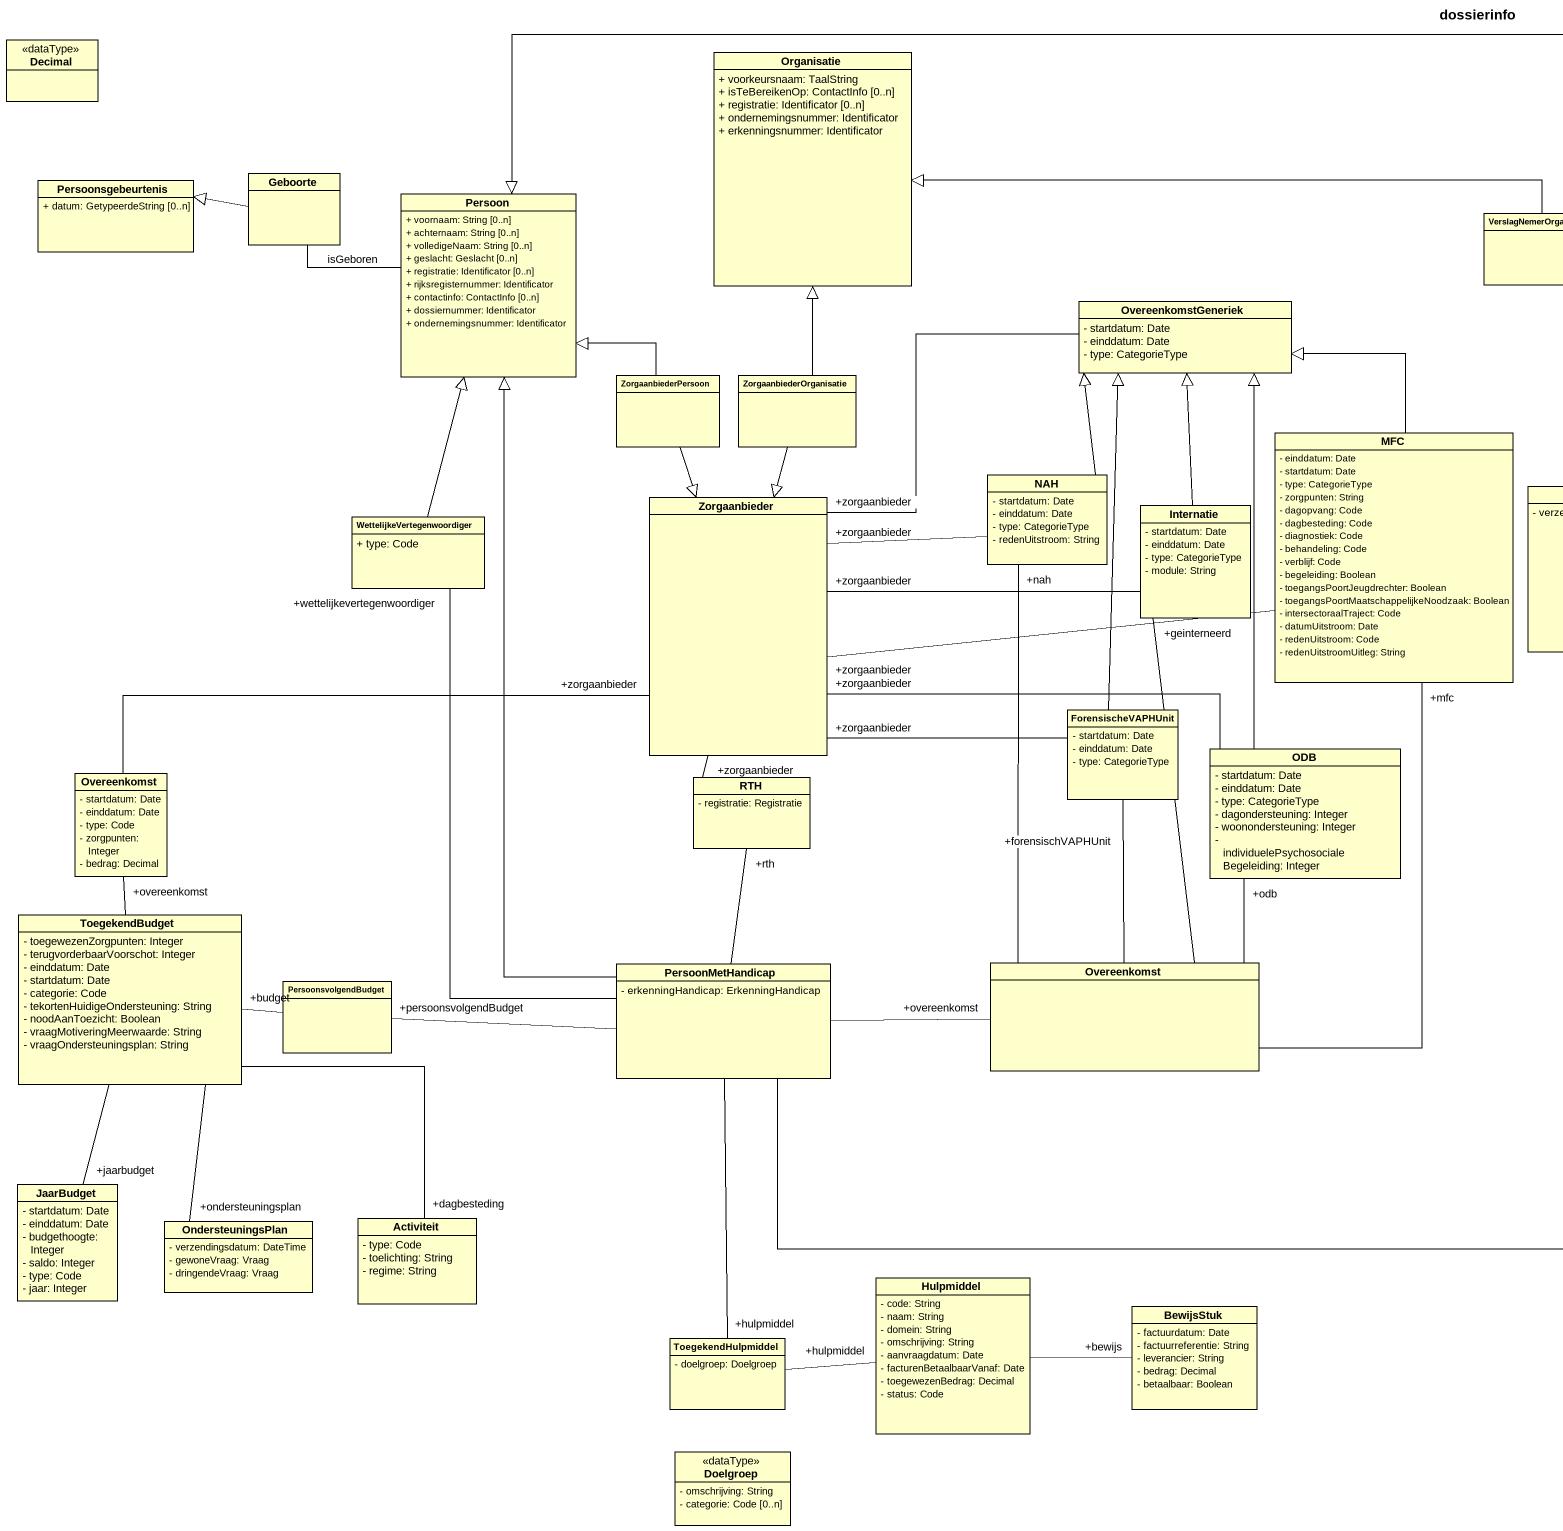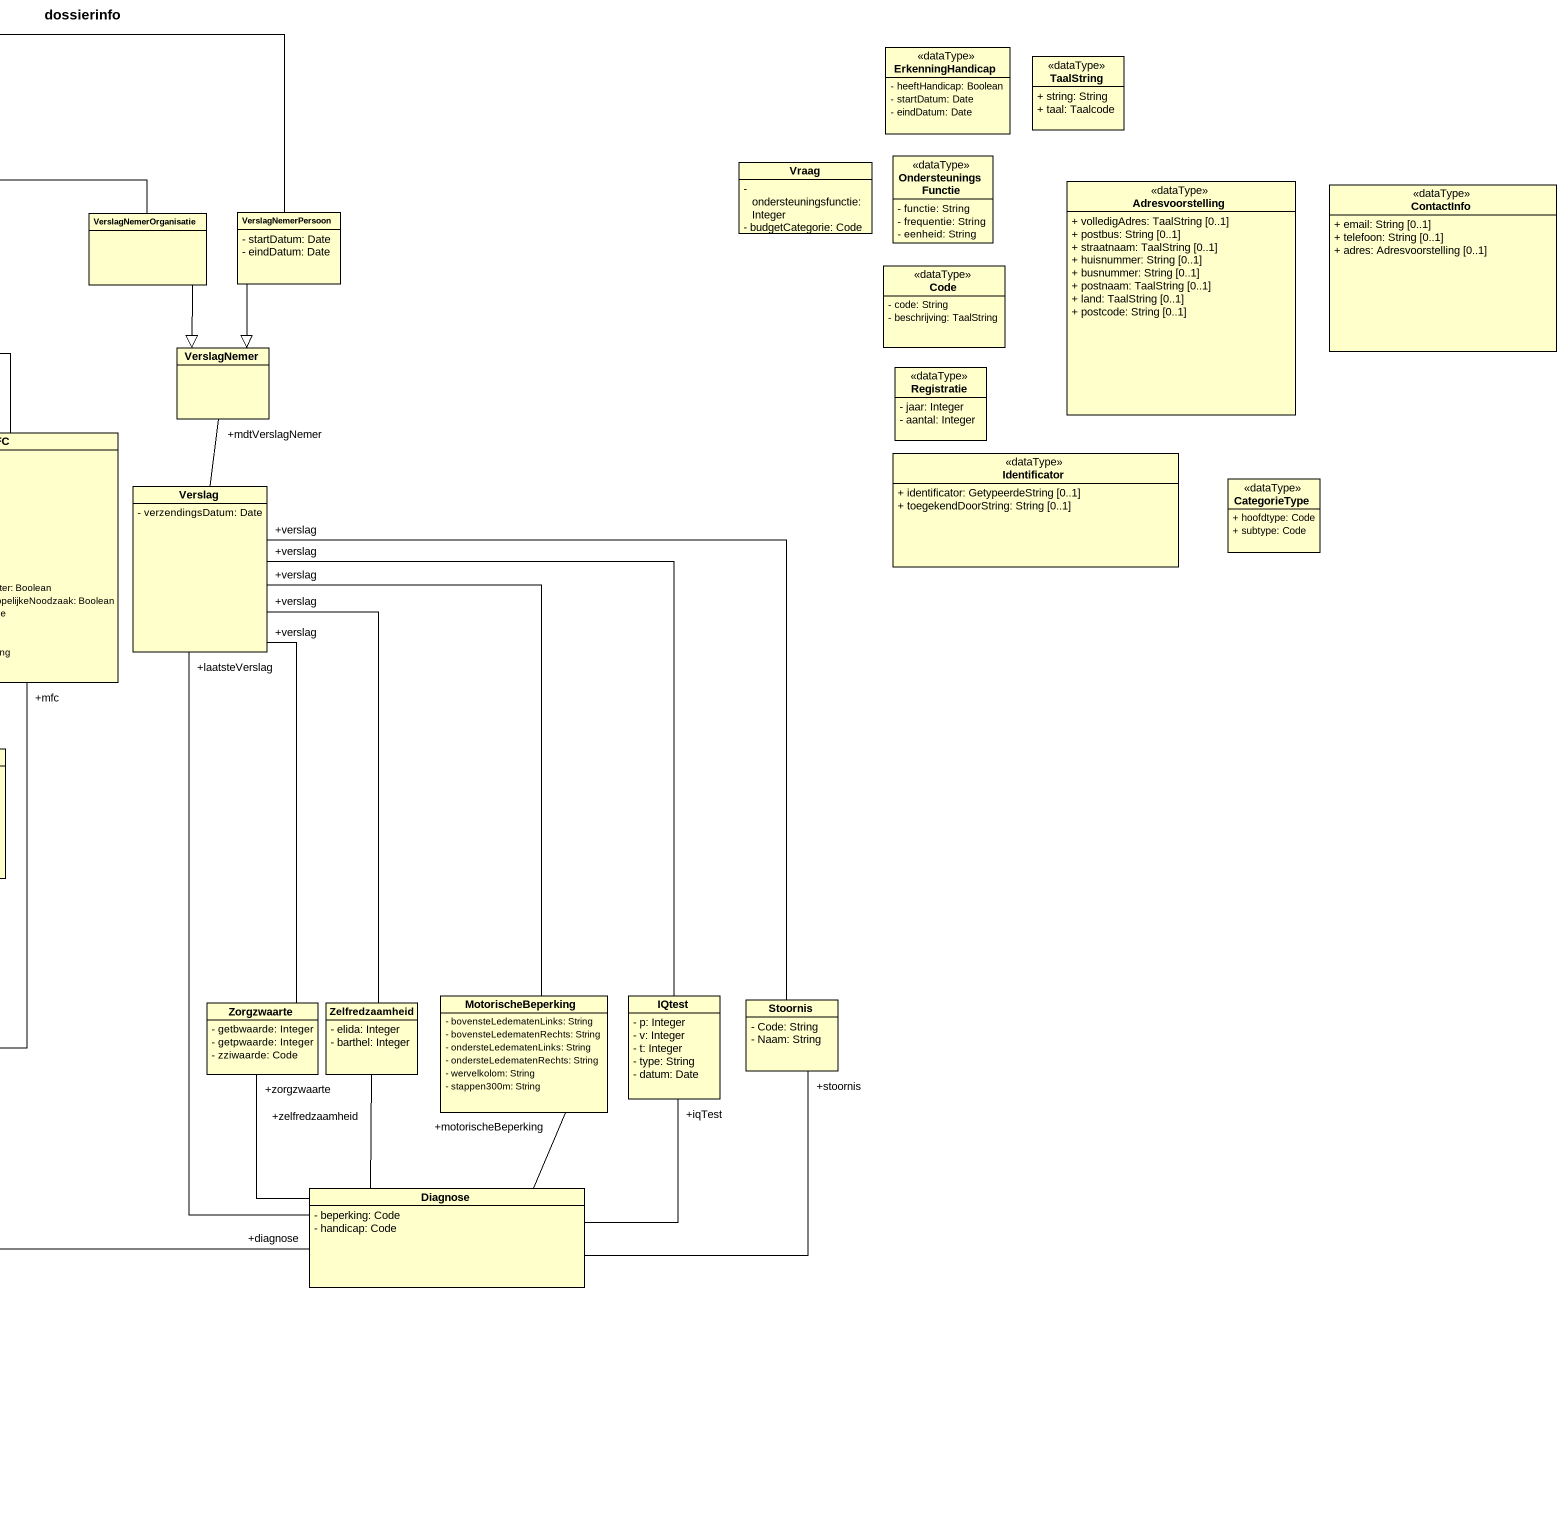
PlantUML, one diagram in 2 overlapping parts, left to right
@startuml
title dossierinfo
hide circle
hide empty members
skinparam classAttributeIconSize 0
class Decimal <<dataType>>
class Organisatie {
  + voorkeursnaam: TaalString
  + isTeBereikenOp: ContactInfo [0..n]
  + registratie: Identificator [0..n]
  + ondernemingsnummer: Identificator
  + erkenningsnummer: Identificator
}
class ErkenningHandicap <<dataType>> {
  - heeftHandicap: Boolean
  - startDatum: Date
  - eindDatum: Date
}
class TaalString <<dataType>> {
  + string: String
  + taal: Taalcode
}
class Persoonsgebeurtenis {
  + datum: GetypeerdeString [0..n]
}
class Geboorte
class Vraag {
  - ondersteuningsfunctie: Integer
  - budgetCategorie: Code
}
class OndersteuningsFunctie <<dataType>> {
  - functie: String
  - frequentie: String
  - eenheid: String
}
class Adresvoorstelling <<dataType>> {
  + volledigAdres: TaalString [0..1]
  + postbus: String [0..1]
  + straatnaam: TaalString [0..1]
  + huisnummer: String [0..1]
  + busnummer: String [0..1]
  + postnaam: TaalString [0..1]
  + land: TaalString [0..1]
  + postcode: String [0..1]
}
class ContactInfo <<dataType>> {
  + email: String [0..1]
  + telefoon: String [0..1]
  + adres: Adresvoorstelling [0..1]
}
class Persoon {
  + voornaam: String [0..n]
  + achternaam: String [0..n]
  + volledigeNaam: String [0..n]
  + geslacht: Geslacht [0..n]
  + registratie: Identificator [0..n]
  + rijksregisternummer: Identificator
  + contactinfo: ContactInfo [0..n]
  + dossiernummer: Identificator
  + ondernemingsnummer: Identificator
}
class VerslagNemerOrganisatie
class VerslagNemerPersoon {
  - startDatum: Date
  - eindDatum: Date
}
class Code <<dataType>> {
  - code: String
  - beschrijving: TaalString
}
class OvereenkomstGeneriek {
  - startdatum: Date
  - einddatum: Date
  - type: CategorieType
}
class ZorgaanbiederPersoon
class ZorgaanbiederOrganisatie
class VerslagNemer
class Registratie <<dataType>> {
  - jaar: Integer
  - aantal: Integer
}
class MFC {
  - einddatum: Date
  - startdatum: Date
  - type: CategorieType
  - zorgpunten: String
  - dagopvang: Code
  - dagbesteding: Code
  - diagnostiek: Code
  - behandeling: Code
  - verblijf: Code
  - begeleiding: Boolean
  - toegangsPoortJeugdrechter: Boolean
  - toegangsPoortMaatschappelijkeNoodzaak: Boolean
  - intersectoraalTraject: Code
  - datumUitstroom: Date
  - redenUitstroom: Code
  - redenUitstroomUitleg: String
}
class Identificator <<dataType>> {
  + identificator: GetypeerdeString [0..1]
  + toegekendDoorString: String [0..1]
}
class Zorgaanbieder
class NAH {
  - startdatum: Date
  - einddatum: Date
  - type: CategorieType
  - redenUitstroom: String
}
class Internatie {
  - startdatum: Date
  - einddatum: Date
  - type: CategorieType
  - module: String
}
class Verslag {
  - verzendingsDatum: Date
}
class CategorieType <<dataType>> {
  + hoofdtype: Code
  + subtype: Code
}
class WettelijkeVertegenwoordiger {
  + type: Code
}
class ForensischeVAPHUnit {
  - startdatum: Date
  - einddatum: Date
  - type: CategorieType
}
class Overeenkomst {
  - startdatum: Date
  - einddatum: Date
  - type: Code
  - zorgpunten: Integer
  - bedrag: Decimal
}
class RTH {
  - registratie: Registratie
}
class ODB {
  - startdatum: Date
  - einddatum: Date
  - type: CategorieType
  - dagondersteuning: Integer
  - woonondersteuning: Integer
  - individuelePsychosocialeBegeleiding: Integer
}
class ToegekendBudget {
  - toegewezenZorgpunten: Integer
  - terugvorderbaarVoorschot: Integer
  - einddatum: Date
  - startdatum: Date
  - categorie: Code
  - tekortenHuidigeOndersteuning: String
  - noodAanToezicht: Boolean
  - vraagMotiveringMeerwaarde: String
  - vraagOndersteuningsplan: String
}
class PersoonMetHandicap {
  - erkenningHandicap: ErkenningHandicap
}
class "Overeenkomst" as Overeenkomst_2
class PersoonsvolgendBudget
class Zorgzwaarte {
  - getbwaarde: Integer
  - getpwaarde: Integer
  - zziwaarde: Code
}
class Zelfredzaamheid {
  - elida: Integer
  - barthel: Integer
}
class MotorischeBeperking {
  - bovensteLedematenLinks: String
  - bovensteLedematenRechts: String
  - ondersteLedematenLinks: String
  - ondersteLedematenRechts: String
  - wervelkolom: String
  - stappen300m: String
}
class IQtest {
  - p: Integer
  - v: Integer
  - t: Integer
  - type: String
  - datum: Date
}
class Stoornis {
  - Code: String
  - Naam: String
}
class JaarBudget {
  - startdatum: Date
  - einddatum: Date
  - budgethoogte: Integer
  - saldo: Integer
  - type: Code
  - jaar: Integer
}
class Diagnose {
  - beperking: Code
  - handicap: Code
}
class OndersteuningsPlan {
  - verzendingsdatum: DateTime
  - gewoneVraag: Vraag
  - dringendeVraag: Vraag
}
class Activiteit {
  - type: Code
  - toelichting: String
  - regime: String
}
class Hulpmiddel {
  - code: String
  - naam: String
  - domein: String
  - omschrijving: String
  - aanvraagdatum: Date
  - facturenBetaalbaarVanaf: Date
  - toegewezenBedrag: Decimal
  - status: Code
}
class ToegekendHulpmiddel {
  - doelgroep: Doelgroep
}
class BewijsStuk {
  - factuurdatum: Date
  - factuurreferentie: String
  - leverancier: String
  - bedrag: Decimal
  - betaalbaar: Boolean
}
class Doelgroep <<dataType>> {
  - omschrijving: String
  - categorie: Code [0..n]
}
Geboorte -left-|> Persoonsgebeurtenis
Persoon -left- Geboorte : isGeboren
VerslagNemerOrganisatie -left-|> Organisatie
VerslagNemerOrganisatie --|> VerslagNemer
VerslagNemerPersoon -left-|> Persoon
VerslagNemerPersoon --|> VerslagNemer
OvereenkomstGeneriek -- "+zorgaanbieder" Zorgaanbieder
ZorgaanbiederPersoon -up-|> Persoon
ZorgaanbiederPersoon --|> Zorgaanbieder
ZorgaanbiederOrganisatie -up-|> Organisatie
ZorgaanbiederOrganisatie --|> Zorgaanbieder
MFC -up-|> OvereenkomstGeneriek
MFC -left- "+zorgaanbieder" Zorgaanbieder
NAH -up-|> OvereenkomstGeneriek
NAH -left- "+zorgaanbieder" Zorgaanbieder
Internatie -up-|> OvereenkomstGeneriek
Internatie -left- "+zorgaanbieder" Zorgaanbieder
Verslag -up- "+mdtVerslagNemer" VerslagNemer
WettelijkeVertegenwoordiger -up-|> Persoon
ForensischeVAPHUnit -up-|> OvereenkomstGeneriek
ForensischeVAPHUnit -left- "+zorgaanbieder" Zorgaanbieder
Overeenkomst -right- "+zorgaanbieder" Zorgaanbieder
RTH -up- "+zorgaanbieder" Zorgaanbieder
ODB -up-|> OvereenkomstGeneriek
ODB -left- "+zorgaanbieder" Zorgaanbieder
ToegekendBudget -up- "+overeenkomst" Overeenkomst
ToegekendBudget -- "+jaarbudget" JaarBudget
ToegekendBudget -- "+ondersteuningsplan" OndersteuningsPlan
ToegekendBudget -- "+dagbesteding" Activiteit
PersoonMetHandicap -up-|> Persoon
PersoonMetHandicap -up- "+wettelijkevertegenwoordiger" WettelijkeVertegenwoordiger
PersoonMetHandicap -up- "+rth" RTH
PersoonMetHandicap -right- "+overeenkomst" Overeenkomst_2
PersoonMetHandicap -left- "+persoonsvolgendBudget" PersoonsvolgendBudget
PersoonMetHandicap -right- "+diagnose" Diagnose
PersoonMetHandicap -- "+hulpmiddel" ToegekendHulpmiddel
Overeenkomst_2 -up- "+mfc" MFC
Overeenkomst_2 -up- "+nah" NAH
Overeenkomst_2 -up- "+geinterneerd" Internatie
Overeenkomst_2 -up- "+forensischVAPHUnit" ForensischeVAPHUnit
Overeenkomst_2 -up- "+odb" ODB
PersoonsvolgendBudget -left- "+budget" ToegekendBudget
Zorgzwaarte -up- "+verslag" Verslag
Zelfredzaamheid -up- "+verslag" Verslag
MotorischeBeperking -up- "+verslag" Verslag
IQtest -up- "+verslag" Verslag
Stoornis -up- "+verslag" Verslag
Diagnose -up- "+laatsteVerslag" Verslag
Diagnose -up- "+zorgzwaarte" Zorgzwaarte
Diagnose -up- "+zelfredzaamheid" Zelfredzaamheid
Diagnose -up- "+motorischeBeperking" MotorischeBeperking
Diagnose -up- "+iqTest" IQtest
Diagnose -right- "+stoornis" Stoornis
Hulpmiddel -right- "+bewijs" BewijsStuk
ToegekendHulpmiddel -right- "+hulpmiddel" Hulpmiddel
@enduml
